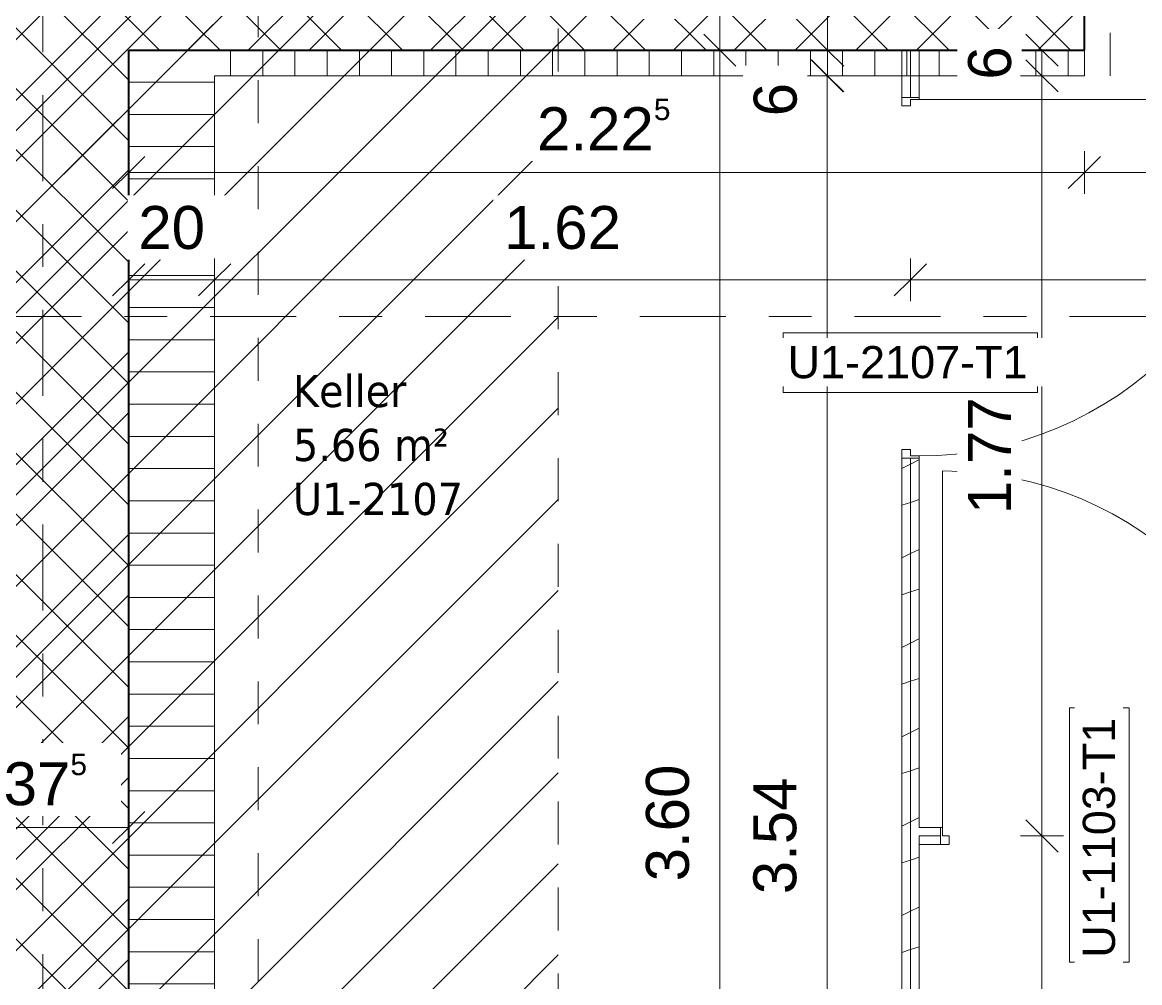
# Model space of a CAD drawing. Header units: metres. Extents: x -86 to 44, y -23 to 39.
# Drawn here: x 3.254 to 5.856, y 8.68 to 10.916 of the extents above; entities that cross this region are included whole.
import ezdxf

# ---------------------------------------------------------------- set-up
doc = ezdxf.new("R2010")
doc.units = ezdxf.units.M
for name, pattern in [('_Rasterlinie_', [0.375, 0.2, -0.05, 0.075, -0.05]), ('_Verdeckte Linien_', [0.15, 0.1, -0.05]), ('Strichpunkt - Fein', [0.2, 0.1, -0.05, 0, -0.05])]:
    doc.linetypes.add(name, pattern=pattern)
for name, color, linetype, lineweight in [('A-____-____-DIMS', 7, 'Continuous', 5), ('A-____-____-DIMS-50', 7, 'Continuous', 5), ('A-AREA-____-IDEN', 7, 'Continuous', 5), ('A-DETL-____-HDLN', 7, '_Verdeckte Linien_', 9), ('A-DETL-GENF-OTLN', 7, 'Continuous', 9), ('A-DOOR-____-IDEN', 7, 'Continuous', 5), ('A-DOOR-____-OTLN', 7, 'Continuous', 9), ('A-DOOR-FRAM-MCUT', 7, 'Continuous', 9), ('A-DOOR-OPNG-OTLN', 7, 'Continuous', 9), ('A-FLOR-____-OVHD', 7, 'Strichpunkt - Fein', 9), ('A-WALL-____-MCUT', 7, 'Continuous', 35), ('A-WALL-____-PATT', 7, 'Continuous', 35), ('A-WALL-FNSH-MCUT', 7, 'Continuous', 35), ('S-GRID-____-OTLN', 7, 'Continuous', 5)]:
    doc.layers.add(name, color=color, linetype=linetype, lineweight=lineweight)
doc.styles.add('Arial_1', font='arial.ttf', dxfattribs={"height": 0.1})
doc.styles.add('Arial_2', font='arial.ttf', dxfattribs={"height": 0.075})
doc.styles.add('Verdana_3', font='verdana.ttf', dxfattribs={"width": 0.9, "height": 0.075})
doc.dimstyles.new('SUB_Rohbau_fein', dxfattribs={"dimscale": 0.3048, "dimtxt": 0.102026, "dimasz": 0.246063, "dimexe": 0.164042, "dimexo": 0.0625, "dimgap": 0.123031, "dimtad": 1, "dimdec": 1, "dimlfac": 100, "dimrnd": 0.5, "dimdsep": 46, "dimtxsty": 'Arial_1', "dimblk1": 'OBLIQUE', "dimblk2": 'OBLIQUE', "dimsah": 1, "dimcen": 0.09, "dimazin": 0, "dimtfac": 1, "dimtdec": 4, "dimtix": 1, "dimtmove": 0, "dimatfit": 3, "dimfxl": 0.164042, "dimfxlon": 1, "dimtvp": 1, "dimtfill": 1, "dimtolj": 1, "dimtzin": 0, "dimarcsym": 2})
doc.dimstyles.new('SUB_Rohbau_fein_1', dxfattribs={"dimscale": 0.3048, "dimtxt": 0.102026, "dimasz": 0.246063, "dimexe": 0.164042, "dimexo": 0.0625, "dimgap": 0.123031, "dimtad": 1, "dimrnd": 0.005, "dimzin": 0, "dimdsep": 46, "dimtxsty": 'Arial_1', "dimblk1": 'OBLIQUE', "dimblk2": 'OBLIQUE', "dimsah": 1, "dimcen": 0.09, "dimazin": 0, "dimtfac": 1, "dimtdec": 4, "dimtix": 1, "dimtmove": 0, "dimatfit": 3, "dimfxl": 0.164042, "dimfxlon": 1, "dimtvp": 1, "dimtfill": 1, "dimtolj": 1, "dimtzin": 0, "dimarcsym": 2})
doc.dimstyles.new('SUB_Rohbau_fein_2', dxfattribs={"dimscale": 0.3048, "dimtxt": 0.102026, "dimasz": 0.246063, "dimexe": 0.164042, "dimexo": 0.0625, "dimgap": 0.123031, "dimtad": 1, "dimrnd": 0.005, "dimzin": 0, "dimdsep": 46, "dimtxsty": 'Arial_1', "dimblk1": 'OBLIQUE', "dimblk2": 'OBLIQUE', "dimsah": 1, "dimcen": 0.09, "dimazin": 0, "dimtfac": 1, "dimtdec": 4, "dimtix": 1, "dimtmove": 2, "dimatfit": 3, "dimfxl": 0.164042, "dimfxlon": 1, "dimtvp": 1, "dimtfill": 1, "dimtolj": 1, "dimtzin": 0, "dimarcsym": 2})
doc.dimstyles.new('SUB_Rohbau_fein_3', dxfattribs={"dimscale": 0.3048, "dimtxt": 0.102026, "dimasz": 0.246063, "dimexe": 0.164042, "dimexo": 0.0625, "dimgap": 0.123031, "dimtad": 1, "dimdec": 1, "dimlfac": 100, "dimrnd": 0.5, "dimdsep": 46, "dimtxsty": 'Arial_1', "dimblk1": 'OBLIQUE', "dimblk2": 'OBLIQUE', "dimsah": 1, "dimcen": 0.09, "dimazin": 0, "dimtfac": 1, "dimtdec": 4, "dimtix": 1, "dimtmove": 2, "dimatfit": 3, "dimfxl": 0.164042, "dimfxlon": 1, "dimtvp": 1, "dimtfill": 1, "dimtolj": 1, "dimtzin": 0, "dimarcsym": 2})
doc.dimstyles.new('SUB_Rohbau_fein_7', dxfattribs={"dimscale": 0.3048, "dimtxt": 0.102026, "dimasz": 0.246063, "dimexe": 0.164042, "dimexo": 0.0625, "dimgap": 0.123031, "dimtad": 1, "dimrnd": 0.005, "dimzin": 0, "dimdsep": 46, "dimtxsty": 'Arial_1', "dimblk1": 'OBLIQUE', "dimblk2": 'OBLIQUE', "dimsah": 1, "dimcen": 0.09, "dimazin": 0, "dimtfac": 1, "dimtdec": 4, "dimtix": 1, "dimtmove": 0, "dimatfit": 3, "dimfxl": 0.164042, "dimfxlon": 1, "dimtvp": 1, "dimtfill": 1, "dimtolj": 1, "dimtzin": 0, "dimarcsym": 2})
doc.dimstyles.new('SUB_Rohbau_fein_8', dxfattribs={"dimscale": 0.3048, "dimtxt": 0.102026, "dimasz": 0.246063, "dimexe": 0.164042, "dimexo": 0.0625, "dimgap": 0.123031, "dimtad": 1, "dimdec": 1, "dimlfac": 100, "dimrnd": 0.5, "dimdsep": 46, "dimtxsty": 'Arial_1', "dimblk1": 'OBLIQUE', "dimblk2": 'OBLIQUE', "dimsah": 1, "dimcen": 0.09, "dimazin": 0, "dimtfac": 1, "dimtdec": 4, "dimtix": 1, "dimtmove": 0, "dimatfit": 3, "dimfxl": 0.164042, "dimfxlon": 1, "dimtvp": 1, "dimtfill": 1, "dimtolj": 1, "dimtzin": 0, "dimarcsym": 2})
pattern_1 = [(45, (0, 0), (-0.0707107, 0.0707107), []), (135, (0, 0), (-0.0707107, -0.0707107), [])]
pattern_2 = [(216.87, (0.0833, 0.20825), (0.62474926, 0.41650112), [0.10412, -0.93712]), (206.565, (0.20825, 0.14578), (-0.20825414, -0.2082493), [0.23283, -0.23283]), (198.435, (0.20825, 0.04165), (-0.41650024, -0.20824584), [0.13171, -0.52684])]

# ---------------------------------------------------------------- blocks, each defined once
blk = doc.blocks.new('TU DF 1 - Rahmenstock - stumpf einschlagend - 800x1900 Kellerabteil-V76--01_UG_OK_FFB_AF')
at = {"layer": 'A-DOOR-FRAM-MCUT', "color": 253, "true_color": 0x999999}
for p, q in [((-0.42, 0.02), (-0.4, 0.02)), ((-0.42, -0.02), (-0.42, 0.02)), ((-0.4, 0.02), (-0.4, 0)), ((0.4, 0.02), (0.42, 0.02)), ((0.4, 0), (0.4, 0.02)), ((0.42, 0.02), (0.42, -0.02)), ((-0.415, -0.02), (-0.42, -0.02)), ((-0.415, 0), (-0.415, -0.02)), ((-0.4, 0), (-0.415, 0)), ((0.415, 0), (0.4, 0)), ((0.415, -0.02), (0.415, 0)), ((0.42, -0.02), (0.415, -0.02))]:
    blk.add_line(p, q, dxfattribs=at)
at = {"layer": 'A-DOOR-OPNG-OTLN', "color": 253, "true_color": 0x999999}
blk.add_line((0.415, -0.02), (0.415, -0.85), dxfattribs=at)
blk.add_arc((0.415, -0.02), 0.83, 180, 270, dxfattribs=at)
blk = doc.blocks.new('DE_Detailverweis - mit_Rahmen-56961579--01_UG_OK_FFB_AF')
at = {"layer": 'A-DETL-GENF-OTLN', "color": 30, "linetype": 'Strichpunkt - Fein', "true_color": 0xff8000}
blk.add_line((6.3516, 0), (6.3516, 4.0534), dxfattribs=at)
blk = doc.blocks.new('DIMBLOCK506--01_UG_OK_FFB_AF')
at = {"layer": 'A-____-____-DIMS-50'}
for p, q in [((4.8783, 11.2016), (4.8408, 11.2391)), ((4.8783, 11.2016), (4.8283, 11.2016)), ((4.8783, 11.2016), (4.8783, 10.8516)), ((4.8783, 11.2016), (4.9158, 11.1641)), ((4.8783, 11.2016), (4.9283, 11.2016)), ((4.8783, 10.8516), (4.8408, 10.8891)), ((4.8783, 10.8516), (4.8283, 10.8516)), ((4.8783, 10.8516), (4.9158, 10.8141)), ((4.8783, 10.8516), (4.9283, 10.8516))]:
    blk.add_line(p, q, dxfattribs=at)
at = {"layer": 'A-____-____-DIMS-50', "color": 0, "insert": (4.7063, 10.949), "char_height": 0.1, "width": 0.186088, "attachment_point": 1, "rotation": 90, "line_spacing_factor": 0.941778, "style": 'Arial_1', "bg_fill": 3, "box_fill_scale": 1.25, "bg_fill_color": 256, "bg_fill_true_color": 13158600, "bg_fill_transparency": 0}
blk.add_mtext('35', dxfattribs=at)
blk = doc.blocks.new('_Oblique')
at = {"color": 0, "linetype": 'ByBlock', "lineweight": -2}
blk.add_line((-0.5, -0.5), (0.5, 0.5), dxfattribs=at)
blk = doc.blocks.new('DIMBLOCK507--01_UG_OK_FFB_AF')
at = {"layer": 'A-____-____-DIMS-50'}
for p, q in [((4.8783, 10.8516), (4.8408, 10.8891)), ((4.8783, 10.8516), (4.8283, 10.8516)), ((4.8783, 10.8516), (4.8783, 7.2516)), ((4.8783, 10.8516), (4.9158, 10.8141)), ((4.8783, 10.8516), (4.9283, 10.8516)), ((4.8783, 7.2516), (4.8408, 7.2891)), ((4.8783, 7.2516), (4.8283, 7.2516)), ((4.8783, 7.2516), (4.9158, 7.2141)), ((4.8783, 7.2516), (4.9283, 7.2516))]:
    blk.add_line(p, q, dxfattribs=at)
at = {"layer": 'A-____-____-DIMS-50', "color": 0, "insert": (4.7063, 8.9159), "char_height": 0.1, "width": 0.325653, "attachment_point": 1, "rotation": 90, "line_spacing_factor": 0.941778, "style": 'Arial_1', "bg_fill": 3, "box_fill_scale": 1.25, "bg_fill_color": 256, "bg_fill_true_color": 13158600, "bg_fill_transparency": 0}
blk.add_mtext('3.60', dxfattribs=at)
blk = doc.blocks.new('DIMBLOCK508--01_UG_OK_FFB_AF')
at = {"layer": 'A-____-____-DIMS-50'}
for p, q in [((5.1283, 10.7916), (5.0908, 10.8291)), ((5.1283, 10.7916), (5.0783, 10.7916)), ((5.1283, 10.7916), (5.1283, 7.2516)), ((5.1283, 10.7916), (5.1658, 10.7541)), ((5.1283, 10.7916), (5.1783, 10.7916)), ((5.1283, 7.2516), (5.0908, 7.2891)), ((5.1283, 7.2516), (5.0783, 7.2516)), ((5.1283, 7.2516), (5.1658, 7.2141)), ((5.1283, 7.2516), (5.1783, 7.2516))]:
    blk.add_line(p, q, dxfattribs=at)
at = {"layer": 'A-____-____-DIMS-50', "color": 0, "insert": (4.9563, 8.8859), "char_height": 0.1, "width": 0.325653, "attachment_point": 1, "rotation": 90, "line_spacing_factor": 0.941778, "style": 'Arial_1', "bg_fill": 3, "box_fill_scale": 1.25, "bg_fill_color": 256, "bg_fill_true_color": 13158600, "bg_fill_transparency": 0}
blk.add_mtext('3.54', dxfattribs=at)
blk = doc.blocks.new('DIMBLOCK528--01_UG_OK_FFB_AF')
at = {"layer": 'A-____-____-DIMS-50'}
for p, q in [((5.1292, 10.8516), (5.0917, 10.8891)), ((5.1292, 10.8516), (5.0792, 10.8516)), ((5.1292, 10.7916), (5.1292, 10.8516)), ((5.1292, 10.8516), (5.1667, 10.8141)), ((5.1292, 10.8516), (5.1792, 10.8516)), ((5.1292, 10.7916), (5.0917, 10.8291)), ((5.1292, 10.7916), (5.0792, 10.7916)), ((5.1292, 10.7916), (5.1667, 10.7541)), ((5.1292, 10.7916), (5.1792, 10.7916))]:
    blk.add_line(p, q, dxfattribs=at)
at = {"layer": 'A-____-____-DIMS-50', "color": 0, "insert": (4.9571, 10.6976), "char_height": 0.1, "width": 0.093044, "attachment_point": 1, "rotation": 90, "line_spacing_factor": 0.941778, "style": 'Arial_1', "bg_fill": 3, "box_fill_scale": 1.25, "bg_fill_color": 256, "bg_fill_true_color": 13158600, "bg_fill_transparency": 0}
blk.add_mtext('6', dxfattribs=at)
blk = doc.blocks.new('DIMBLOCK529--01_UG_OK_FFB_AF')
at = {"layer": 'A-____-____-DIMS-50'}
for p, q in [((5.1292, 11.2016), (5.0917, 11.2391)), ((5.1292, 11.2016), (5.0792, 11.2016)), ((5.1292, 10.8516), (5.1292, 11.2016)), ((5.1292, 11.2016), (5.1667, 11.1641)), ((5.1292, 11.2016), (5.1792, 11.2016)), ((5.1292, 10.8516), (5.0917, 10.8891)), ((5.1292, 10.8516), (5.0792, 10.8516)), ((5.1292, 10.8516), (5.1667, 10.8141)), ((5.1292, 10.8516), (5.1792, 10.8516))]:
    blk.add_line(p, q, dxfattribs=at)
at = {"layer": 'A-____-____-DIMS-50', "color": 0, "insert": (4.9571, 10.949), "char_height": 0.1, "width": 0.186088, "attachment_point": 1, "rotation": 90, "line_spacing_factor": 0.941778, "style": 'Arial_1', "bg_fill": 3, "box_fill_scale": 1.25, "bg_fill_color": 256, "bg_fill_true_color": 13158600, "bg_fill_transparency": 0}
blk.add_mtext('35', dxfattribs=at)
blk = doc.blocks.new('DIMBLOCK544--01_UG_OK_FFB_AF')
at = {"layer": 'A-____-____-DIMS-50'}
for p, q in [((3.127, 9.0412), (3.127, 9.0912)), ((3.127, 9.0412), (3.1645, 9.0787)), ((3.502, 9.0412), (3.502, 9.0912)), ((3.502, 9.0412), (3.5395, 9.0787)), ((3.127, 9.0412), (3.0895, 9.0037)), ((3.127, 9.0412), (3.502, 9.0412)), ((3.127, 9.0412), (3.127, 8.9912)), ((3.502, 9.0412), (3.4645, 9.0037)), ((3.502, 9.0412), (3.502, 8.9912))]:
    blk.add_line(p, q, dxfattribs=at)
at = {"layer": 'A-____-____-DIMS-50', "color": 0, "insert": (3.2109, 9.2132), "char_height": 0.1, "width": 0.248525, "attachment_point": 1, "line_spacing_factor": 0.941778, "style": 'Arial_1', "bg_fill": 3, "box_fill_scale": 1.25, "bg_fill_color": 256, "bg_fill_true_color": 13158600, "bg_fill_transparency": 0}
blk.add_mtext('37\\A2\\H0.5x;\\S5^  ;\\H2x;', dxfattribs=at)
blk = doc.blocks.new('DIMBLOCK545--01_UG_OK_FFB_AF')
at = {"layer": 'A-____-____-DIMS-50'}
for p, q in [((3.502, 10.5666), (3.502, 10.6166)), ((5.727, 10.5666), (5.727, 10.6166)), ((3.502, 10.5666), (3.5395, 10.6041)), ((5.727, 10.5666), (5.7645, 10.6041)), ((3.502, 10.5666), (3.4645, 10.5291)), ((3.502, 10.5666), (5.727, 10.5666)), ((3.502, 10.5666), (3.502, 10.5166)), ((5.727, 10.5666), (5.6895, 10.5291)), ((5.727, 10.5666), (5.727, 10.5166))]:
    blk.add_line(p, q, dxfattribs=at)
at = {"layer": 'A-____-____-DIMS-50', "color": 0, "insert": (4.4528, 10.7386), "char_height": 0.1, "width": 0.388091, "attachment_point": 1, "line_spacing_factor": 0.941778, "style": 'Arial_1', "bg_fill": 3, "box_fill_scale": 1.25, "bg_fill_color": 256, "bg_fill_true_color": 13158600, "bg_fill_transparency": 0}
blk.add_mtext('2.22\\A2\\H0.5x;\\S5^  ;\\H2x;', dxfattribs=at)
blk = doc.blocks.new('DIMBLOCK546--01_UG_OK_FFB_AF')
at = {"layer": 'A-____-____-DIMS-50'}
for p, q in [((5.727, 10.5666), (5.727, 10.6166)), ((8.167, 10.5666), (8.167, 10.6166)), ((5.727, 10.5666), (5.7645, 10.6041)), ((8.167, 10.5666), (8.2045, 10.6041)), ((5.727, 10.5666), (5.6895, 10.5291)), ((5.727, 10.5666), (8.167, 10.5666)), ((5.727, 10.5666), (5.727, 10.5166)), ((8.167, 10.5666), (8.1295, 10.5291)), ((8.167, 10.5666), (8.167, 10.5166))]:
    blk.add_line(p, q, dxfattribs=at)
at = {"layer": 'A-____-____-DIMS-50', "color": 0, "insert": (6.186, 10.7303), "char_height": 0.1, "width": 0.325653, "attachment_point": 1, "line_spacing_factor": 0.941778, "style": 'Arial_1', "bg_fill": 3, "box_fill_scale": 1.25, "bg_fill_color": 256, "bg_fill_true_color": 13158600, "bg_fill_transparency": 0}
blk.add_mtext('2.44', dxfattribs=at)
blk = doc.blocks.new('DIMBLOCK1532--01_UG_OK_FFB_AF')
at = {"layer": 'A-____-____-DIMS-50'}
for p, q in [((3.502, 10.3166), (3.502, 10.3666)), ((3.502, 10.3166), (3.5395, 10.3541)), ((3.702, 10.3166), (3.702, 10.3666)), ((3.702, 10.3166), (3.7395, 10.3541)), ((3.502, 10.3166), (3.4645, 10.2791)), ((3.502, 10.3166), (3.702, 10.3166)), ((3.502, 10.3166), (3.502, 10.2666)), ((3.702, 10.3166), (3.6645, 10.2791)), ((3.702, 10.3166), (3.702, 10.2666))]:
    blk.add_line(p, q, dxfattribs=at)
at = {"layer": 'A-____-____-DIMS-50', "color": 0, "insert": (3.5244, 10.4886), "char_height": 0.1, "width": 0.186088, "attachment_point": 1, "line_spacing_factor": 0.941778, "style": 'Arial_1', "bg_fill": 3, "box_fill_scale": 1.25, "bg_fill_color": 256, "bg_fill_true_color": 13158600, "bg_fill_transparency": 0}
blk.add_mtext('20', dxfattribs=at)
blk = doc.blocks.new('DIMBLOCK1533--01_UG_OK_FFB_AF')
at = {"layer": 'A-____-____-DIMS-50'}
for p, q in [((3.702, 10.3166), (3.702, 10.3666)), ((3.702, 10.3166), (3.7395, 10.3541)), ((5.322, 10.3166), (5.322, 10.3666)), ((5.322, 10.3166), (5.3595, 10.3541)), ((3.702, 10.3166), (3.6645, 10.2791)), ((3.702, 10.3166), (5.322, 10.3166)), ((3.702, 10.3166), (3.702, 10.2666)), ((5.322, 10.3166), (5.2845, 10.2791)), ((5.322, 10.3166), (5.322, 10.2666))]:
    blk.add_line(p, q, dxfattribs=at)
at = {"layer": 'A-____-____-DIMS-50', "color": 0, "insert": (4.3763, 10.4886), "char_height": 0.1, "width": 0.325653, "attachment_point": 1, "line_spacing_factor": 0.941778, "style": 'Arial_1', "bg_fill": 3, "box_fill_scale": 1.25, "bg_fill_color": 256, "bg_fill_true_color": 13158600, "bg_fill_transparency": 0}
blk.add_mtext('1.62', dxfattribs=at)
blk = doc.blocks.new('DIMBLOCK1534--01_UG_OK_FFB_AF')
at = {"layer": 'A-____-____-DIMS-50'}
for p, q in [((5.322, 10.3166), (5.322, 10.3666)), ((5.322, 10.3166), (5.3595, 10.3541)), ((6.947, 10.3166), (6.947, 10.3666)), ((6.947, 10.3166), (6.9845, 10.3541)), ((5.322, 10.3166), (5.2845, 10.2791)), ((5.322, 10.3166), (6.947, 10.3166)), ((5.322, 10.3166), (5.322, 10.2666)), ((6.947, 10.3166), (6.9095, 10.2791)), ((6.947, 10.3166), (6.947, 10.2666))]:
    blk.add_line(p, q, dxfattribs=at)
at = {"layer": 'A-____-____-DIMS-50', "color": 0, "insert": (5.9728, 10.4886), "char_height": 0.1, "width": 0.388091, "attachment_point": 1, "line_spacing_factor": 0.941778, "style": 'Arial_1', "bg_fill": 3, "box_fill_scale": 1.25, "bg_fill_color": 256, "bg_fill_true_color": 13158600, "bg_fill_transparency": 0}
blk.add_mtext('1.62\\A2\\H0.5x;\\S5^  ;\\H2x;', dxfattribs=at)
blk = doc.blocks.new('DIMBLOCK1536--01_UG_OK_FFB_AF')
at = {"layer": 'A-____-____-DIMS-50'}
for p, q in [((5.6283, 10.8516), (5.5908, 10.8891)), ((5.6283, 10.8516), (5.5783, 10.8516)), ((5.6283, 10.8516), (5.6283, 10.7916)), ((5.6283, 10.8516), (5.6658, 10.8141)), ((5.6283, 10.8516), (5.6783, 10.8516)), ((5.6283, 10.7916), (5.5908, 10.8291)), ((5.6283, 10.7916), (5.5783, 10.7916)), ((5.6283, 10.7916), (5.6658, 10.7541)), ((5.6283, 10.7916), (5.6783, 10.7916))]:
    blk.add_line(p, q, dxfattribs=at)
at = {"layer": 'A-____-____-DIMS-50', "color": 0, "insert": (5.4563, 10.7828), "char_height": 0.1, "width": 0.093044, "attachment_point": 1, "rotation": 90, "line_spacing_factor": 0.941778, "style": 'Arial_1', "bg_fill": 3, "box_fill_scale": 1.25, "bg_fill_color": 256, "bg_fill_true_color": 13158600, "bg_fill_transparency": 0}
blk.add_mtext('6', dxfattribs=at)
blk = doc.blocks.new('DIMBLOCK1537--01_UG_OK_FFB_AF')
at = {"layer": 'A-____-____-DIMS-50'}
for p, q in [((5.6283, 10.7916), (5.5908, 10.8291)), ((5.6283, 10.7916), (5.5783, 10.7916)), ((5.6283, 10.7916), (5.6283, 9.0216)), ((5.6283, 10.7916), (5.6658, 10.7541)), ((5.6283, 10.7916), (5.6783, 10.7916)), ((5.6283, 9.0216), (5.5908, 9.0591)), ((5.6283, 9.0216), (5.5783, 9.0216)), ((5.6283, 9.0216), (5.6658, 8.9841)), ((5.6283, 9.0216), (5.6783, 9.0216))]:
    blk.add_line(p, q, dxfattribs=at)
at = {"layer": 'A-____-____-DIMS-50', "color": 0, "insert": (5.4563, 9.7709), "char_height": 0.1, "width": 0.325653, "attachment_point": 1, "rotation": 90, "line_spacing_factor": 0.941778, "style": 'Arial_1', "bg_fill": 3, "box_fill_scale": 1.25, "bg_fill_color": 256, "bg_fill_true_color": 13158600, "bg_fill_transparency": 0}
blk.add_mtext('1.77', dxfattribs=at)
blk = doc.blocks.new('DIMBLOCK1538--01_UG_OK_FFB_AF')
at = {"layer": 'A-____-____-DIMS-50'}
for p, q in [((5.6283, 9.0216), (5.5908, 9.0591)), ((5.6283, 9.0216), (5.5783, 9.0216)), ((5.6283, 9.0216), (5.6283, 7.2516)), ((5.6283, 9.0216), (5.6658, 8.9841)), ((5.6283, 9.0216), (5.6783, 9.0216)), ((5.6283, 7.2516), (5.5908, 7.2891)), ((5.6283, 7.2516), (5.5783, 7.2516)), ((5.6283, 7.2516), (5.6658, 7.2141)), ((5.6283, 7.2516), (5.6783, 7.2516))]:
    blk.add_line(p, q, dxfattribs=at)
at = {"layer": 'A-____-____-DIMS-50', "color": 0, "insert": (5.4563, 8.0774), "char_height": 0.1, "width": 0.325653, "attachment_point": 1, "rotation": 90, "line_spacing_factor": 0.941778, "style": 'Arial_1', "bg_fill": 3, "box_fill_scale": 1.25, "bg_fill_color": 256, "bg_fill_true_color": 13158600, "bg_fill_transparency": 0}
blk.add_mtext('1.77', dxfattribs=at)

msp = doc.modelspace()

# ---------------------------------------------------------------- hatches: boundary and pattern name
at = {"layer": 'A-DETL-GENF-OTLN', "true_color": 0xff00ff}
h = msp.add_hatch(dxfattribs=at)
h.set_pattern_fill('FP_44', color=6, style=0, pattern_type=2)
h.set_pattern_definition([(45, (0, 0), (-0.106066, 0.106066), [])])
h.paths.add_polyline_path([(-3.728, 1.4516), (-2.728, 1.4516), (-2.728, 6.8016), (4.502, 6.8016), (4.502, 12.6516), (-13.983, 12.6516), (-13.983, 1.4516), (-3.7906, 1.4516)])
h.paths.add_polyline_path([(-9.728, 2.8516), (-9.728, 4.7016), (-9.278, 4.7016), (-9.648, 4.6216), (-9.7268, 2.8782)])
h.paths.add_polyline_path([(-12.983, 4.7016), (-12.983, 4.7016), (-12.983, 5.1158)])
h.paths.add_polyline_path([(-4.768, 9.9916), (-4.768, 11.2516), (-4.128, 11.2516), (-4.688, 11.1716), (-4.7341, 10.4916)])
at = {"layer": 'A-WALL-____-PATT', "lineweight": 9}
h = msp.add_hatch(dxfattribs=at)
h.set_pattern_fill('FP_1', color=256, style=0, pattern_type=2)
h.set_pattern_definition(pattern_1)
h.paths.add_polyline_path([(3.2904, 8.1516), (3.502, 8.1516), (3.502, 11.2016), (3.127, 11.2016), (3.127, 8.1516)])
h = msp.add_hatch(dxfattribs=at)
h.set_pattern_fill('FP_1', color=256, style=0, pattern_type=2)
h.set_pattern_definition(pattern_1)
h.paths.add_polyline_path([(3.702, 10.8516), (5.727, 10.8516), (5.727, 11.2016), (3.502, 11.2016), (3.502, 10.8516)])
at = {"layer": 'A-WALL-____-PATT', "lineweight": 9, "true_color": 0x787878}
h = msp.add_hatch(dxfattribs=at)
h.set_pattern_fill('FP_26', color=8, angle=-90, style=0, pattern_type=2)
h.set_pattern_definition([(3e-13, (3.502, 9.052), (-4e-16, 0.075), [])])
h.paths.add_polyline_path([(3.6241, 7.2516), (3.702, 7.2516), (3.702, 10.8516), (3.502, 10.8516), (3.502, 7.2516)])
h = msp.add_hatch(dxfattribs=at)
h.set_pattern_fill('FP_30', color=8, angle=-90, style=0, pattern_type=2)
h.set_pattern_definition([(270, (4.714, 10.852), (0.075, 5e-17), [])])
h.paths.add_polyline_path([(5.727, 10.7916), (5.727, 10.8516), (3.702, 10.8516), (3.702, 10.7916), (5.6932, 10.7916)])
at = {"layer": 'A-WALL-____-PATT', "lineweight": 9, "true_color": 0xc3b7ad}
h = msp.add_hatch(dxfattribs=at)
h.set_pattern_fill('FP_4', color=9, style=0, pattern_type=2)
h.set_pattern_definition(pattern_2)
h.paths.add_polyline_path([(5.322, 7.2516), (5.322, 9.9016), (5.302, 9.9016), (5.302, 7.2516), (5.3135, 7.2516)])
h.paths.add_polyline_path([(5.302, 10.7416), (5.322, 10.7416), (5.322, 10.7916), (5.302, 10.7916), (5.302, 10.7608)])
h = msp.add_hatch(dxfattribs=at)
h.set_pattern_fill('FP_4', color=9, style=0, pattern_type=2)
h.set_pattern_definition(pattern_2)
h.paths.add_polyline_path([(5.342, 7.2516), (5.342, 9.9016), (5.322, 9.9016), (5.322, 7.2516)])
h.paths.add_polyline_path([(5.342, 10.7416), (5.342, 10.7916), (5.322, 10.7916), (5.322, 10.7416)])
h = msp.add_hatch(dxfattribs=at)
h.set_pattern_fill('FP_4', color=9, style=0, pattern_type=2)
h.set_pattern_definition(pattern_2)
h.paths.add_polyline_path([(6.9673, 9.0216), (8.167, 9.0216), (8.167, 9.0416), (6.232, 9.0416), (6.232, 9.0216)])
h.paths.add_polyline_path([(5.3425, 9.0216), (5.392, 9.0216), (5.392, 9.0416), (5.342, 9.0416), (5.342, 9.0216)])
h = msp.add_hatch(dxfattribs=at)
h.set_pattern_fill('FP_4', color=9, style=0, pattern_type=2)
h.set_pattern_definition(pattern_2)
h.paths.add_polyline_path([(5.342, 9.0016), (5.392, 9.0016), (5.392, 9.0216), (5.342, 9.0216)])
h.paths.add_polyline_path([(8.167, 9.0016), (8.167, 9.0216), (6.232, 9.0216), (6.232, 9.0016), (7.3366, 9.0016)])

# ---------------------------------------------------------------- linework, layer by layer
at = {"layer": 'A-DETL-____-HDLN'}
msp.add_line((4.502, 6.8016), (4.502, 12.6516), dxfattribs=at)
at = {"layer": 'A-DOOR-____-IDEN', "flags": 128}
msp.add_lwpolyline([(5.6924, 8.7279), (5.6924, 9.3199), (5.8314, 9.3199), (5.8314, 8.7279)], close=True, dxfattribs=at)
at = {"layer": 'A-FLOR-____-OVHD'}
msp.add_line((5.787, 10.7916), (5.787, 16.4216), dxfattribs=at)
at = {"layer": 'A-WALL-____-MCUT'}
for p, q in [((5.727, 10.8516), (5.727, 16.4116)), ((3.502, 10.8516), (5.727, 10.8516)), ((3.502, 7.2516), (3.502, 10.8516))]:
    msp.add_line(p, q, dxfattribs=at)
at = {"layer": 'A-WALL-____-MCUT', "color": 253, "lineweight": 9, "true_color": 0x999999}
for p, q in [((5.322, 10.7416), (5.322, 10.8516)), ((5.322, 7.2516), (5.322, 9.9016)), ((5.342, 9.0216), (5.392, 9.0216)), ((5.342, 9.0216), (5.342, 9.0016))]:
    msp.add_line(p, q, dxfattribs=at)
at = {"layer": 'A-WALL-____-MCUT', "lineweight": 9}
for p, q in [((5.727, 10.7916), (5.727, 10.8516)), ((3.702, 7.2516), (3.702, 10.7916)), ((3.702, 10.7916), (5.727, 10.7916))]:
    msp.add_line(p, q, dxfattribs=at)
at = {"layer": 'A-WALL-FNSH-MCUT', "color": 253, "lineweight": 9, "true_color": 0x999999}
for p, q in [((5.302, 10.8516), (5.302, 10.7416)), ((5.342, 10.7416), (5.342, 10.8516)), ((5.302, 10.7416), (5.342, 10.7416)), ((5.302, 9.9016), (5.302, 7.2516)), ((5.342, 9.9016), (5.302, 9.9016)), ((5.342, 9.0416), (5.342, 9.9016)), ((5.392, 9.0416), (5.342, 9.0416)), ((5.392, 9.0016), (5.392, 9.0416)), ((5.342, 7.2516), (5.342, 9.0016)), ((5.342, 9.0016), (5.392, 9.0016))]:
    msp.add_line(p, q, dxfattribs=at)
at = {"layer": 'S-GRID-____-OTLN', "color": 8, "linetype": '_Rasterlinie_', "true_color": 0x808080}
for p, q in [((3.302, -3.9534), (3.302, 34.9016)), ((-34.308, 10.2316), (27.9515, 10.2316))]:
    msp.add_line(p, q, dxfattribs=at)

# ---------------------------------------------------------------- block references
at = {"layer": 'A-DETL-GENF-OTLN', "color": 30, "true_color": 0xff8000}
msp.add_blockref('DE_Detailverweis - mit_Rahmen-56961579--01_UG_OK_FFB_AF', (-2.548, 7.4816), dxfattribs=at)
at = {"layer": 'A-DOOR-____-OTLN', "color": 253, "true_color": 0x999999}
for p, rotation in [((5.322, 10.3216), 90.00000000000007), ((5.812, 9.0216), 180)]:
    msp.add_blockref('TU DF 1 - Rahmenstock - stumpf einschlagend - 800x1900 Kellerabteil-V76--01_UG_OK_FFB_AF', p, dxfattribs=dict(at, rotation=rotation))

# ---------------------------------------------------------------- texts
at = {"layer": 'A-AREA-____-IDEN', "color": 8, "true_color": 0x808080, "char_height": 0.075, "attachment_point": 1, "style": 'Verdana_3'}
for s, insert, width in [('Keller', (3.8846, 10.0954), 0.331899), ('5.66 m²', (3.8846, 9.9697), 0.472595), ('U1-2107', (3.8846, 9.844), 0.497848)]:
    msp.add_mtext(s, dxfattribs=dict(at, insert=insert, width=width))

# ---------------------------------------------------------------- next in the draw order: texts
at = {"layer": 'A-DOOR-____-IDEN', "insert": (5.7233, 8.7379), "char_height": 0.075, "width": 0.689451, "attachment_point": 1, "rotation": 90, "style": 'Arial_2', "bg_fill": 3, "box_fill_scale": 1.25, "bg_fill_color": 256, "bg_fill_true_color": 13158600, "bg_fill_transparency": 0}
msp.add_mtext('U1-1103-T1', dxfattribs=at)

# ---------------------------------------------------------------- next in the draw order: dimensions: what is measured, and where the dimension line sits
at = {"layer": 'A-____-____-DIMS'}
dim = msp.add_linear_dim(base=(4.8783, 10.8516), p1=(4.9283, 11.2016), p2=(4.9283, 10.8516), angle=90, dimstyle='SUB_Rohbau_fein', override={"dimpost": '<>', "dimfxl": 0.35}, dxfattribs=at)
dim.commit()
dim.dimension.update_dxf_attribs({"geometry": 'DIMBLOCK506--01_UG_OK_FFB_AF', "text_midpoint": (4.7897, 11.0266)})
dim = msp.add_linear_dim(base=(3.502, 9.0412), p1=(3.127, 9.0912), p2=(3.502, 9.0912), text='\\A1;37\\Q;{\\A1;{\\H0.5x;\\S5^ ;}}', dimstyle='SUB_Rohbau_fein', override={"dimpost": '<>', "dimfxl": 0.375}, dxfattribs=at)
dim.commit()
dim.dimension.update_dxf_attribs({"geometry": 'DIMBLOCK544--01_UG_OK_FFB_AF', "text_midpoint": (3.3145, 9.1298)})

# ---------------------------------------------------------------- next in the draw order: dimensions: what is measured, and where the dimension line sits
dim = msp.add_linear_dim(base=(4.8783, 7.2516), p1=(4.9283, 10.8516), p2=(4.9283, 7.2516), angle=90, dimstyle='SUB_Rohbau_fein_1', override={"dimpost": '<>', "dimfxl": 3.6}, dxfattribs=at)
dim.commit()
dim.dimension.update_dxf_attribs({"geometry": 'DIMBLOCK507--01_UG_OK_FFB_AF', "text_midpoint": (4.7897, 9.0516)})

# ---------------------------------------------------------------- next in the draw order: dimensions: what is measured, and where the dimension line sits
dim = msp.add_linear_dim(base=(5.1283, 7.2516), p1=(5.1783, 10.7916), p2=(5.1783, 7.2516), angle=90, dimstyle='SUB_Rohbau_fein_1', override={"dimpost": '<>', "dimfxl": 3.54}, dxfattribs=at)
dim.commit()
dim.dimension.update_dxf_attribs({"geometry": 'DIMBLOCK508--01_UG_OK_FFB_AF', "text_midpoint": (5.0397, 9.0216)})

# ---------------------------------------------------------------- next in the draw order: dimensions: what is measured, and where the dimension line sits
dim = msp.add_linear_dim(base=(5.1292, 10.8516), p1=(5.0792, 10.7916), p2=(5.0792, 10.8516), angle=90, dimstyle='SUB_Rohbau_fein_3', override={"dimpost": '<>', "dimfxl": 0.06}, dxfattribs=at)
dim.commit()
dim.dimension.update_dxf_attribs({"geometry": 'DIMBLOCK528--01_UG_OK_FFB_AF', "text_midpoint": (5.0238, 10.7441), "dimtype": 160, "text_rotation": 90})

# ---------------------------------------------------------------- next in the draw order: dimensions: what is measured, and where the dimension line sits
dim = msp.add_linear_dim(base=(5.1292, 11.2016), p1=(5.0792, 10.8516), p2=(5.0792, 11.2016), angle=90, dimstyle='SUB_Rohbau_fein', override={"dimpost": '<>', "dimfxl": 0.35}, dxfattribs=at)
dim.commit()
dim.dimension.update_dxf_attribs({"geometry": 'DIMBLOCK529--01_UG_OK_FFB_AF', "text_midpoint": (5.0406, 11.0266)})
dim = msp.add_linear_dim(base=(5.727, 10.5666), p1=(3.502, 10.6166), p2=(5.727, 10.6166), text='\\A1;2.22\\Q;{\\A1;{\\H0.5x;\\S5^ ;}}', dimstyle='SUB_Rohbau_fein_1', override={"dimpost": '<>', "dimfxl": 2.225}, dxfattribs=at)
dim.commit()
dim.dimension.update_dxf_attribs({"geometry": 'DIMBLOCK545--01_UG_OK_FFB_AF', "text_midpoint": (4.6145, 10.6543)})

# ---------------------------------------------------------------- next in the draw order: dimensions: what is measured, and where the dimension line sits
dim = msp.add_linear_dim(base=(8.167, 10.5666), p1=(5.727, 10.6166), p2=(8.167, 10.6166), dimstyle='SUB_Rohbau_fein_2', override={"dimpost": '<>', "dimfxl": 2.44}, dxfattribs=at)
dim.commit()
dim.dimension.update_dxf_attribs({"geometry": 'DIMBLOCK546--01_UG_OK_FFB_AF', "text_midpoint": (6.3489, 10.6636), "dimtype": 160})
dim = msp.add_linear_dim(base=(3.702, 10.3166), p1=(3.502, 10.3666), p2=(3.702, 10.3666), dimstyle='SUB_Rohbau_fein_8', override={"dimpost": '<>', "dimfxl": 0.2}, dxfattribs=at)
dim.commit()
dim.dimension.update_dxf_attribs({"geometry": 'DIMBLOCK1532--01_UG_OK_FFB_AF', "text_midpoint": (3.602, 10.4051)})

# ---------------------------------------------------------------- next in the draw order: dimensions: what is measured, and where the dimension line sits
dim = msp.add_linear_dim(base=(5.6283, 10.7916), p1=(5.6783, 10.8516), p2=(5.6783, 10.7916), angle=90, dimstyle='SUB_Rohbau_fein_8', override={"dimpost": '<>', "dimfxl": 0.06}, dxfattribs=at)
dim.commit()
dim.dimension.update_dxf_attribs({"geometry": 'DIMBLOCK1536--01_UG_OK_FFB_AF', "text_midpoint": (5.5398, 10.8216)})
dim = msp.add_linear_dim(base=(5.322, 10.3166), p1=(3.702, 10.3666), p2=(5.322, 10.3666), dimstyle='SUB_Rohbau_fein_7', override={"dimpost": '<>', "dimfxl": 1.62}, dxfattribs=at)
dim.commit()
dim.dimension.update_dxf_attribs({"geometry": 'DIMBLOCK1533--01_UG_OK_FFB_AF', "text_midpoint": (4.512, 10.4051)})

# ---------------------------------------------------------------- next in the draw order: dimensions: what is measured, and where the dimension line sits
dim = msp.add_linear_dim(base=(6.947, 10.3166), p1=(5.322, 10.3666), p2=(6.947, 10.3666), text='\\A1;1.62\\Q;{\\A1;{\\H0.5x;\\S5^ ;}}', dimstyle='SUB_Rohbau_fein_7', override={"dimpost": '<>', "dimfxl": 1.625}, dxfattribs=at)
dim.commit()
dim.dimension.update_dxf_attribs({"geometry": 'DIMBLOCK1534--01_UG_OK_FFB_AF', "text_midpoint": (6.1345, 10.4051)})

# ---------------------------------------------------------------- next in the draw order: dimensions: what is measured, and where the dimension line sits
dim = msp.add_linear_dim(base=(5.6283, 9.0216), p1=(5.6783, 10.7916), p2=(5.6783, 9.0216), angle=90, dimstyle='SUB_Rohbau_fein_7', override={"dimpost": '<>', "dimfxl": 1.77}, dxfattribs=at)
dim.commit()
dim.dimension.update_dxf_attribs({"geometry": 'DIMBLOCK1537--01_UG_OK_FFB_AF', "text_midpoint": (5.5406, 9.9066)})

# ---------------------------------------------------------------- next in the draw order: linework, layer by layer
at = {"layer": 'A-DOOR-____-IDEN', "flags": 128}
msp.add_lwpolyline([(5.0259, 10.1934), (5.6179, 10.1934), (5.6179, 10.0544), (5.0259, 10.0544)], close=True, dxfattribs=at)

# ---------------------------------------------------------------- next in the draw order: dimensions: what is measured, and where the dimension line sits
at = {"layer": 'A-____-____-DIMS'}
dim = msp.add_linear_dim(base=(5.6283, 7.2516), p1=(5.6783, 9.0216), p2=(5.6783, 7.2516), angle=90, dimstyle='SUB_Rohbau_fein_2', override={"dimpost": '<>', "dimfxl": 1.77}, dxfattribs=at)
dim.commit()
dim.dimension.update_dxf_attribs({"geometry": 'DIMBLOCK1538--01_UG_OK_FFB_AF', "text_midpoint": (5.523, 8.2402), "dimtype": 160, "text_rotation": 90})

# ---------------------------------------------------------------- next in the draw order: texts
at = {"layer": 'A-DOOR-____-IDEN', "insert": (5.0359, 10.1625), "char_height": 0.075, "width": 0.689451, "attachment_point": 1, "style": 'Arial_2', "bg_fill": 3, "box_fill_scale": 1.25, "bg_fill_color": 256, "bg_fill_true_color": 13158600, "bg_fill_transparency": 0}
msp.add_mtext('U1-2107-T1', dxfattribs=at)

doc.saveas('drawing.dxf')
